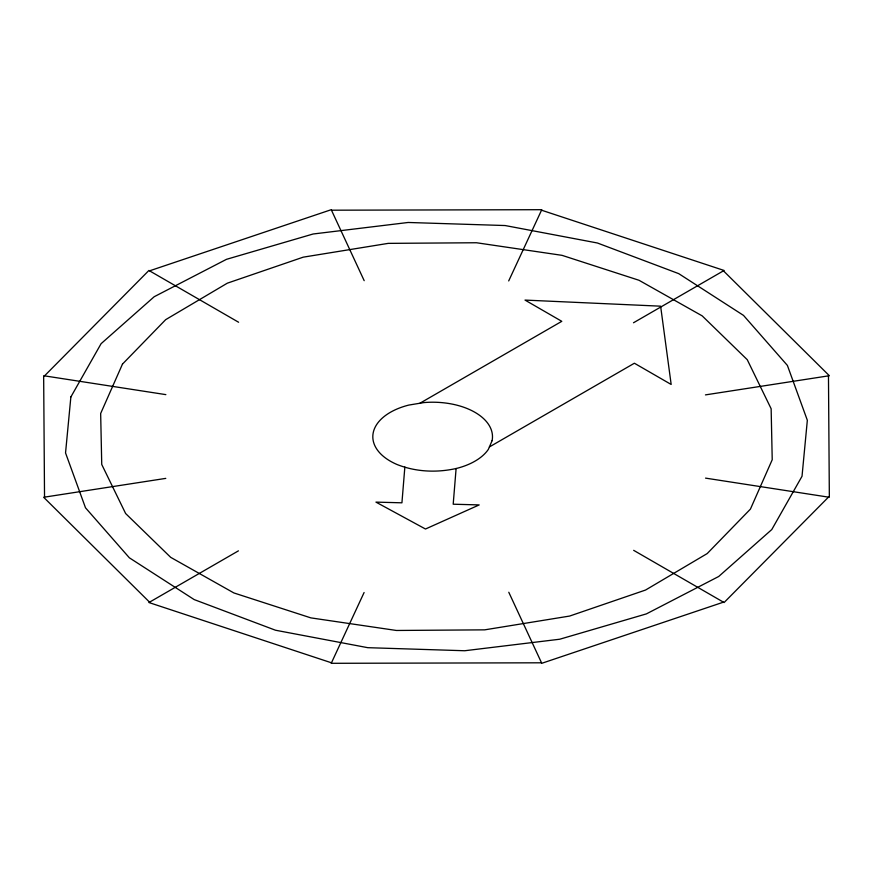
<?xml version="1.0" encoding="UTF-8"?>
<svg xmlns="http://www.w3.org/2000/svg" width="873" height="873" viewBox="0 0 873 873"><rect width="100%" height="100%" fill="white"/><g stroke="black" fill="none" stroke-linecap="round" stroke-linejoin="round"><path stroke-width="1.31" d="M404.854 467.011L401.929 502.815L375.947 502.117L425.478 529.016L479.179 504.921L453.196 504.212L456.11 468.495M364.096 592.516L331.238 663.305L541.522 662.803M508.697 280.931L541.762 209.695L331.478 210.197M44.534 375.859L148.912 270.466L238.602 322.246M828.466 497.141L724.088 602.534L633.667 550.339M419.935 403.228L561.797 321.329L525.011 300.083L660.621 306.183L671.173 384.469L634.387 363.233L489.404 446.943M238.427 550.852L148.912 602.534L331.478 662.803M633.503 322.759L724.088 270.466L541.522 210.197M149.556 270.837L331.238 209.695L364.183 280.67M723.444 602.163L541.762 663.305L508.784 592.254M165.783 478.382L43.65 497.272L149.556 602.163M705.449 394.891L829.35 375.728L723.444 270.837M165.859 394.629L43.65 375.728L44.534 497.141M705.537 478.12L829.35 497.272L828.466 375.859M70.866 396.953L65.54 452.934L85.499 507.802L129.368 557.814L194.166 599.576L275.475 630.219L367.762 647.679L464.72 650.745L559.746 639.222L646.38 613.894L718.708 576.486L771.787 529.54L802.025 476.265L807.339 420.284L787.391 365.416L743.512 315.404L678.714 273.642L597.405 243L505.129 225.54L408.171 222.473L313.134 233.997L226.5 259.325L154.183 296.733L101.093 343.678L70.866 396.953M492.11 440.636L488.345 449.388A59.833 34.538 0 0 1 456.557 468.419C436.882 472.893 415.952 471.977 397.106 464.534A59.833 34.538 0 0 1 408.771 405.083L423.787 402.595A59.833 34.538 0 0 1 492.11 440.636M122.471 364.106L100.657 413.486L101.737 464.458L125.625 513.52L170.693 557.345L233.877 592.942L310.853 617.877L396.397 630.47L484.668 629.848L569.654 616.054L645.562 590.039L707.217 553.558L750.42 509.112L772.223 459.733L771.143 408.76L747.255 359.698L702.187 315.873L639.014 280.277L562.026 255.342L476.483 242.749L388.212 243.371L303.226 257.164L227.329 283.179L165.674 319.66L122.471 364.106"/></g></svg>
